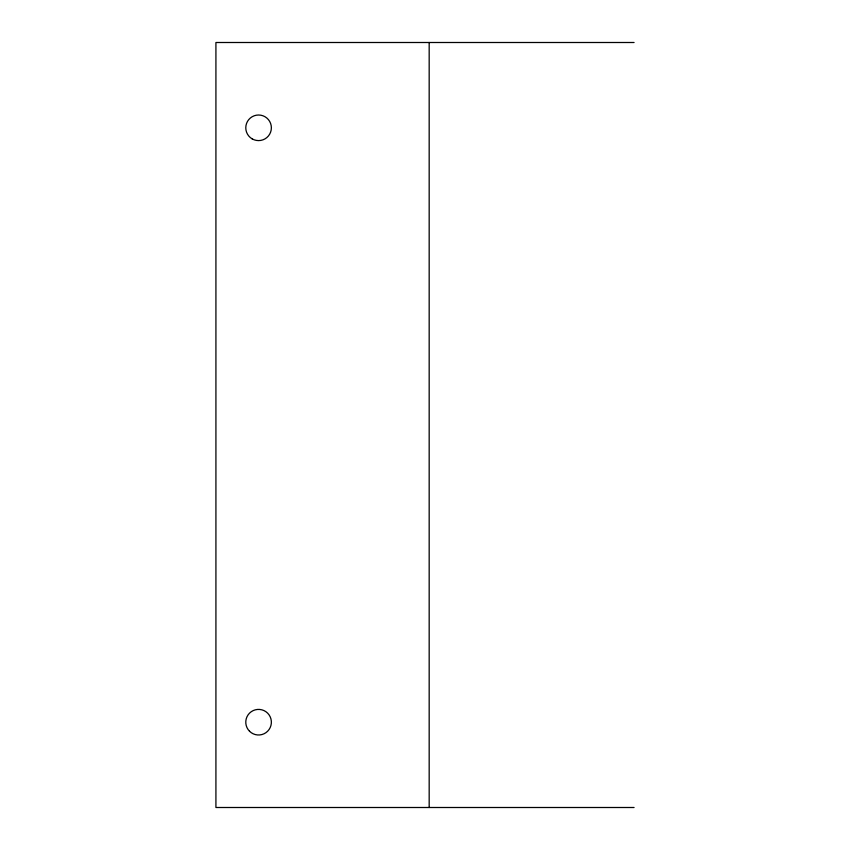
<?xml version="1.0" encoding="UTF-8"?>
<svg xmlns="http://www.w3.org/2000/svg" width="850" height="850" viewBox="0 0 850 850"><rect width="100%" height="100%" fill="white"/><g stroke="black" fill="none" stroke-linecap="round" stroke-linejoin="round"><path stroke-width="1.27" d="M634.079 42.5L215.921 42.5L215.921 807.5L634.079 807.5M429.176 42.5L429.176 807.5M249.528 731.244A12.792 12.792 0 0 0 270.938 725.507A12.792 12.792 0 0 0 255.266 709.835A12.792 12.792 0 0 0 249.528 731.244M252.174 138.879A12.792 12.792 0 0 0 271.373 127.808A12.792 12.792 0 0 0 252.174 116.726A12.792 12.792 0 0 0 252.174 138.879"/></g></svg>
